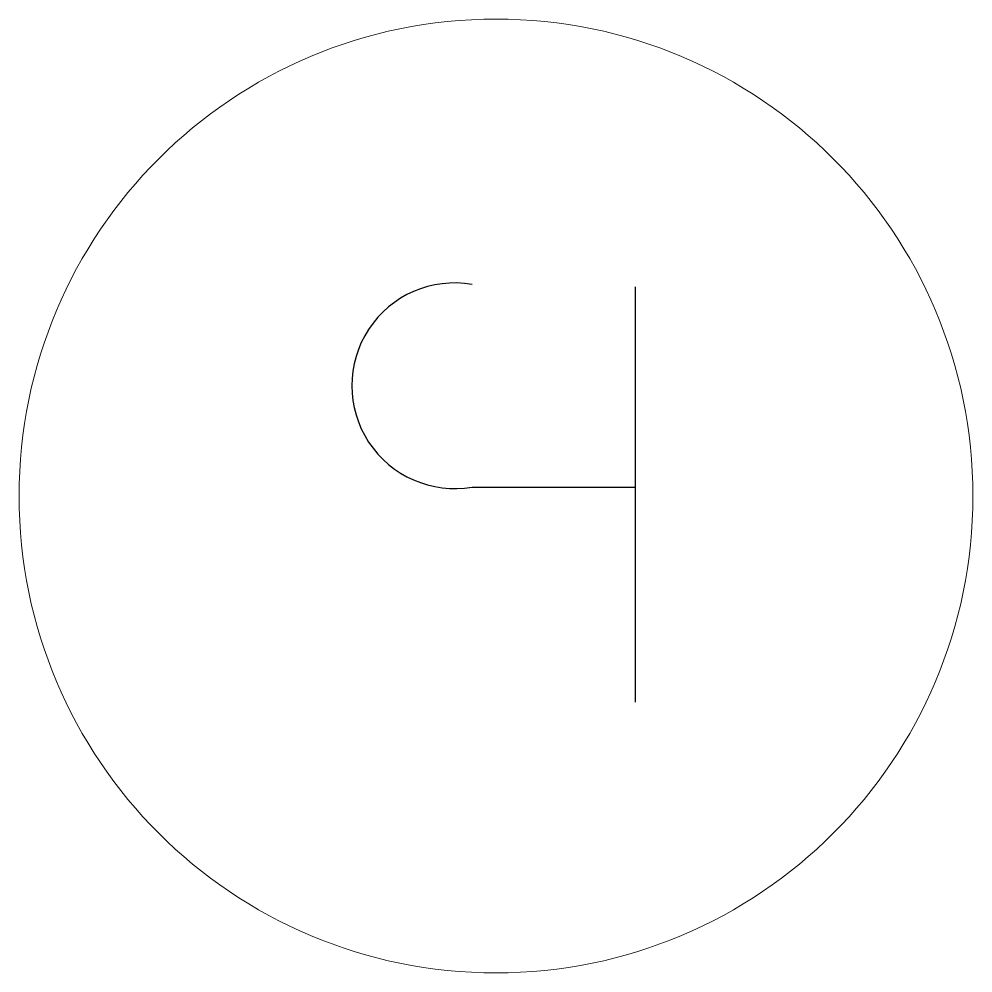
# Model space of a CAD drawing. Header units: inches. Extents: x 210.75 to 214.54, y -147.9 to -144.11.
import ezdxf

# ---------------------------------------------------------------- set-up
doc = ezdxf.new("R2010")
doc.units = ezdxf.units.IN
doc.header["$MEASUREMENT"] = 0
doc.layers.get('0').update_dxf_attribs({"lineweight": 9})
doc.layers.add('E101-Electrical-1st-floor', color=7, linetype='Continuous', lineweight=9)

msp = doc.modelspace()

# ---------------------------------------------------------------- linework, layer by layer
at = {"lineweight": 30}
msp.add_line((213.1968, -145.1717), (213.1968, -146.8238), dxfattribs=at)
msp.add_lwpolyline([(212.5472, -145.1619, 1.18644), (212.5472, -145.968), (213.1968, -145.968)], format="xyb", dxfattribs=at)
at = {"layer": 'E101-Electrical-1st-floor'}
msp.add_circle((212.6426, -146.0037), 1.8976, dxfattribs=at)

doc.saveas('drawing.dxf')
